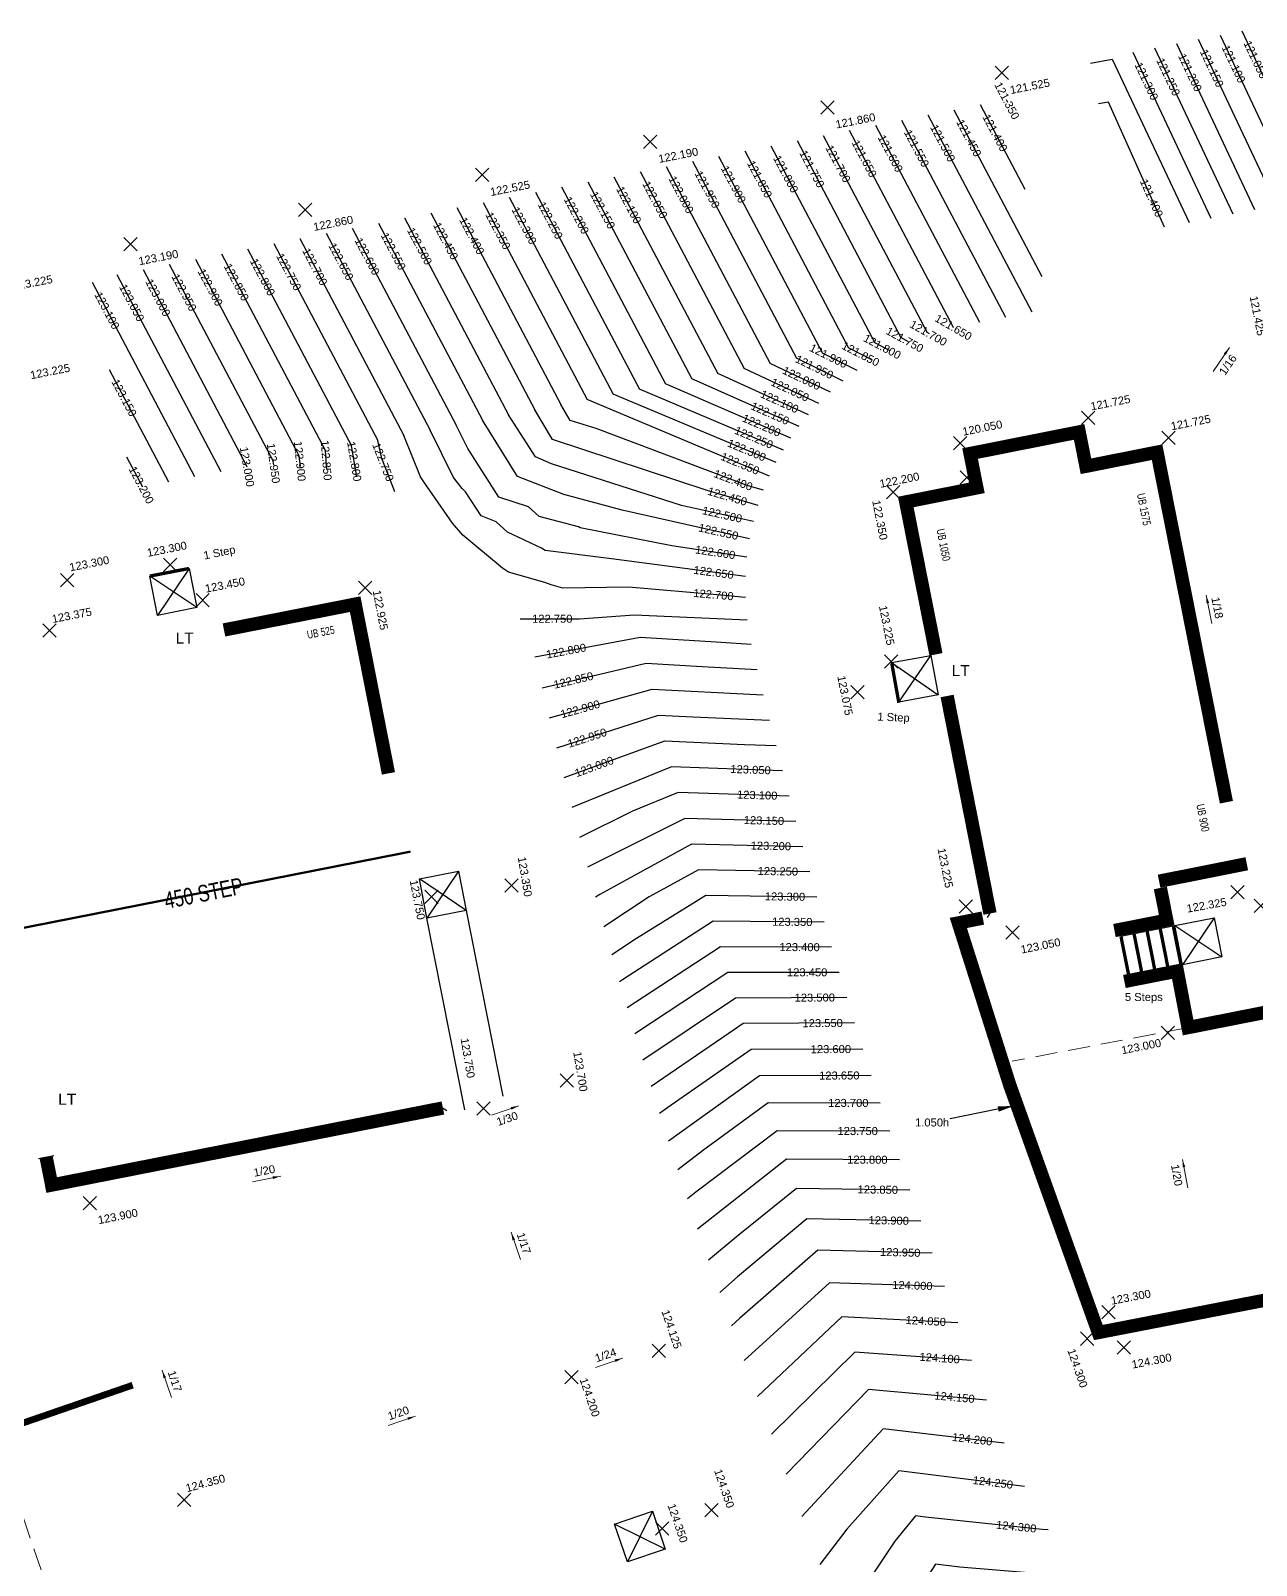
# Model space of a CAD drawing. Header units: metres. Extents: x 287878 to 288371, y 62805 to 63080.
# Drawn here: x 287895.11 to 287922.69, y 63018.49 to 63053.01 of the extents above; entities that cross this region are included whole.
import ezdxf
from ezdxf.enums import TextEntityAlignment as Align

# ---------------------------------------------------------------- set-up
doc = ezdxf.new("R2010")
doc.units = ezdxf.units.M
doc.header["$PDMODE"] = 3
doc.header["$PDSIZE"] = 0.15
doc.linetypes.add('DASHDOT', pattern=[25.4, 12.7, -6.35, 0, -6.35])
doc.linetypes.add('HIDDEN', pattern=[0.375, 0.25, -0.125])
for name, color, linetype, lineweight in [('EXP - LEVELS TEXT', 3, 'Continuous', 18), ('EXP - PLOT FFLS', 4, 'Continuous', 25), ('EXP - RETAINING WALLS - 0.6m', 190, 'Continuous', 18), ('EXP - RETAINING WALLS GRAVEL BOARD', 151, 'FENCELINE2', 18), ('EXP - STEPS', 240, 'Continuous', 18), ('EXP - UNDERBUILD', 94, 'UNDERBUILD', 35), ('EXP-EW-DESIGN-LINES', 1, 'HIDDEN', 9), ('EXP-EW-GRADIENTS', 3, 'Continuous', 18), ('EXP-EW-GRADIENTS-TEXT', 3, 'Continuous', 18), ('EXP-EW-LEVEL-LANDING', 1, 'Continuous', 25), ('EXP-EW-LEVEL-THRESHOLD-TEXT', 1, 'Continuous', 25), ('EXP-EW-LEVELS-POINTS', 3, 'Continuous', 18), ('EXP-EW-LEVELS-TEXT', 3, 'Continuous', 18), ('EXP-EW-PLOT-WALLS', 190, 'DASHDOT', 35), ('EXP-EW-RAISED-DPC', 160, 'TANKING', 35), ('EXP-EW-RETAINING-WALL-HEIGHTS', 3, 'Continuous', 18), ('EXP-LEVEL-LANDING', 1, 'Continuous', 25), ('EXP-LEVEL-THRESHOLD-TEXT', 1, 'Continuous', 25)]:
    doc.layers.add(name, color=color, linetype=linetype, lineweight=lineweight)
for name, color, linetype in [('EXP - PEN 1', 1, 'Continuous'), ('XREF - SITE CONTOURS$0$EXP_-_ EW_CONT-SECONDARY_TEXT', 253, 'Continuous'), ('XREF - SITE CONTOURS$0$EXP_-_EW_-_CONT-PRIMARY', 10, 'Continuous'), ('XREF - SITE CONTOURS$0$EXP_-_EW_-_CONT-PRIMARY_TEXT', 10, 'Continuous'), ('XREF - SITE CONTOURS$0$EXP_-_EW_CONT-SECONDARY', 253, 'Continuous')]:
    doc.layers.add(name, color=color, linetype=linetype)
doc.layers.add('EXP - WORKING', color=6, linetype='Continuous', plot=False)
doc.layers.add('EXP-EW-TANKING TEXT', color=3, linetype='Continuous', true_color=0x00ff00)
doc.styles.add('18 @ 1 to 200', font='arial.ttf', dxfattribs={"height": 0.36})
doc.styles.add('18 @ 1 to 500', font='arial.ttf', dxfattribs={"height": 0.9})
doc.styles.add('25 @ 1 to 200', font='arial.ttf', dxfattribs={"height": 0.5})
doc.styles.add('Century Gothic', font='arial.ttf')
doc.styles.add('ESTROAD', font='arial.ttf', dxfattribs={"width": 0.75})
doc.styles.add('XREF - SITE CONTOURS$0$18 @ 1 to 200', font='arial.ttf', dxfattribs={"height": 0.36})
doc.linetypes.add('FENCELINE2', pattern='A,6.35,-2.54,[132,ltypeshp.shx,S=2.54,R=0,X=-2.54,Y=0],-2.54,25.4', length=36.83)
doc.linetypes.add('TANKING', pattern='A,0.3,-0.1575,["V",Century Gothic,S=0.3,R=0,X=-0.1464,Y=-0.15],-0.1575', length=0.615)
doc.linetypes.add('UNDERBUILD', pattern='A,0.3,-0.1575,["O",Century Gothic,S=0.3,R=0,X=-0.181,Y=-0.15],-0.1575', length=0.615)
doc.dimstyles.new('1 to 200 (18)', dxfattribs={"dimtxt": 0.36, "dimasz": 0.36, "dimexe": 0.09, "dimexo": 0.09, "dimgap": 0.12, "dimtad": 1, "dimdec": 3, "dimzin": 0, "dimdsep": 46, "dimtxsty": '18 @ 1 to 200', "dimcen": 0.12, "dimadec": 0, "dimazin": 0, "dimtfac": 1, "dimtdec": 3, "dimtofl": 0, "dimtmove": 0, "dimatfit": 3, "dimfxl": 0.12, "dimtolj": 1, "dimtzin": 0, "dimarcsym": 1})

# ---------------------------------------------------------------- blocks, each defined once
blk = doc.blocks.new('XREF - SITE CONTOURS')
at = {"layer": 'XREF - SITE CONTOURS$0$EXP_-_EW_-_CONT-PRIMARY', "flags": 128}
for points in [[(475.393251, 317.257134), (477.151828, 313.527871)], [(470.288789, 315.751731), (472.628563, 311.320133)], [(467.345252, 315.172434), (469.685025, 310.740836)], [(464.401714, 314.593137), (466.741487, 310.161539)], [(461.458176, 314.013839), (463.797949, 309.582242)], [(458.514638, 313.434542), (460.854412, 309.002944)], [(455.5711, 312.855245), (457.910874, 308.423647)], [(452.627563, 312.275948), (454.967336, 307.84435)], [(469.854953, 310.648027), (469.685025, 310.740836)], [(468.097244, 309.51487), (466.741487, 310.161539)], [(467.037729, 308.210954), (463.797949, 309.582242)], [(466.364679, 306.600591), (464.747311, 306.965195), (461.82186, 307.898152), (461.462613, 308.055195), (460.854412, 309.002944)], [(458.2953, 307.271955), (458.270672, 307.329249), (457.999113, 308.020323), (457.910874, 308.423647)], [(454.970186, 307.827675), (454.967336, 307.84435)], [(461.117277, 304.415057), (462.450383, 304.415025), (463.682015, 304.507034), (466.222382, 304.389828)], [(462.104451, 300.840419), (464.371549, 301.667524), (466.159949, 301.588568), (466.873002, 301.562678)], [(467.634431, 298.720597), (465.131298, 298.765417), (464.021906, 298.160489), (462.995759, 297.485033)], [(468.46473, 295.894659), (465.960411, 295.882359), (463.875742, 294.48653)], [(469.430733, 292.887476), (466.898679, 292.898136), (465.070009, 291.515521), (464.878894, 291.363044)], [(470.661511, 289.391139), (468.075267, 289.477843), (466.158427, 287.729142)], [(472.467754, 284.895015), (469.633153, 285.246506), (468.463117, 283.931632), (467.859749, 283.138845)]]:
    blk.add_lwpolyline(points, dxfattribs=at)
at = {"layer": 'XREF - SITE CONTOURS$0$EXP_-_EW_CONT-SECONDARY', "flags": 128}
for points in [[(477.35509, 317.645963), (479.113667, 313.9167)], [(475.883711, 317.354342), (477.642288, 313.625078)], [(476.37417, 317.451549), (478.132748, 313.722286)], [(476.86463, 317.548756), (478.623208, 313.819493)], [(473.951659, 316.917918), (474.437706, 317.008909), (476.170909, 313.333457)], [(474.902791, 317.159927), (476.661369, 313.430664)], [(471.466204, 315.98345), (472.472181, 314.078102)], [(472.054912, 316.099309), (472.085983, 316.04046)], [(475.618682, 313.224007), (474.358016, 316.040619), (474.132619, 315.998423)], [(469.700082, 315.635871), (472.039855, 311.204273)], [(470.877497, 315.86759), (472.858379, 312.115743)], [(467.933959, 315.288293), (470.273733, 310.856695)], [(468.522667, 315.404152), (470.86244, 310.972555)], [(469.111374, 315.520012), (471.451148, 311.088414)], [(466.167836, 314.940715), (468.50761, 310.509117)], [(466.756544, 315.056574), (469.096318, 310.624976)], [(464.990421, 314.708996), (467.330195, 310.277398)], [(465.579129, 314.824855), (467.918902, 310.393257)], [(462.635591, 314.245558), (464.975365, 309.81396)], [(463.224299, 314.361418), (465.564072, 309.92982)], [(463.813006, 314.477277), (466.15278, 310.045679)], [(460.869468, 313.89798), (463.209242, 309.466382)], [(462.046883, 314.129699), (464.386657, 309.698101)], [(459.103346, 313.550402), (461.443119, 309.118804)], [(459.692053, 313.666261), (462.031827, 309.234663)], [(460.280761, 313.782121), (462.620534, 309.350523)], [(457.337223, 313.202823), (459.676997, 308.771226)], [(457.925931, 313.318683), (460.265704, 308.887085)], [(456.159808, 312.971105), (458.499581, 308.539507)], [(456.748515, 313.086964), (459.088289, 308.655366)], [(453.804978, 312.507667), (456.144751, 308.076069)], [(454.393685, 312.623526), (456.733459, 308.191928)], [(454.982393, 312.739386), (457.322166, 308.307788)], [(452.038855, 312.160089), (454.378629, 307.728491)], [(453.21627, 312.391807), (455.556044, 307.96021)], [(451.481217, 311.985382), (453.789921, 307.612631)], [(470.330394, 310.824786), (470.273733, 310.856695)], [(470.86574, 310.970643), (470.86244, 310.972555)], [(468.696251, 310.002694), (467.918902, 310.393257)], [(469.043769, 310.232388), (468.50761, 310.509117)], [(469.428338, 310.448793), (469.096318, 310.624976)], [(467.839978, 309.261026), (466.15278, 310.045679)], [(468.38227, 309.76261), (467.330195, 310.277398)], [(451.867416, 310.023023), (453.201213, 307.496772)], [(467.208576, 308.478307), (464.386657, 309.698101)], [(467.39738, 308.741578), (464.975365, 309.81396)], [(467.607352, 309.002834), (465.564072, 309.92982)], [(466.877439, 307.92799), (463.209242, 309.466382)], [(466.46971, 306.963878), (465.326756, 307.300298), (461.840773, 308.445954), (461.443119, 309.118804)], [(466.591835, 307.305153), (466.249706, 307.403752), (462.829101, 308.698933), (462.242953, 308.877428), (462.031827, 309.234663)], [(466.728322, 307.626252), (462.620534, 309.350523)], [(466.217623, 305.801958), (464.528675, 306.054906), (462.466474, 306.458988), (462.428189, 306.486398), (461.543386, 306.716365), (461.304184, 306.929949), (460.634236, 307.151531), (459.935525, 308.248992), (459.676997, 308.771226)], [(466.27939, 306.213991), (463.41393, 306.856549), (462.099413, 307.212887), (461.054575, 307.613789), (460.265704, 308.887085)], [(466.182461, 304.893155), (465.627418, 304.942768), (463.551221, 305.125586), (462.078877, 305.102097), (461.815497, 305.178321), (461.668509, 305.22812), (460.850167, 305.465397), (460.720018, 305.552725), (459.827455, 306.29268), (459.593033, 306.56816), (458.94632, 307.497137), (458.874972, 307.612199), (458.499581, 308.539507)], [(466.18335, 305.362691), (463.170009, 305.760026), (461.677547, 305.949292), (461.593246, 306.005857), (460.830946, 306.365071), (460.577318, 306.594204), (460.238499, 306.730978), (459.88274, 307.269272), (459.81298, 307.348846), (459.614667, 307.592073), (459.088289, 308.655366)], [(452.253614, 308.060664), (452.612506, 307.380912)], [(456.167937, 307.850427), (456.144751, 308.076069)], [(456.767103, 307.771333), (456.733459, 308.191928)], [(457.441474, 307.606801), (457.322166, 308.307788)], [(455.568501, 307.868999), (455.556044, 307.96021)], [(461.441641, 303.557134), (463.813548, 304.001704), (465.522692, 303.895413), (466.313912, 303.84758)], [(461.613448, 302.864817), (463.949358, 303.417281), (465.213121, 303.341739), (466.449038, 303.276424)], [(461.773072, 302.189039), (464.086726, 302.833222), (466.431235, 302.711277), (466.587076, 302.704368)], [(461.93728, 301.514364), (464.22796, 302.250083), (465.003863, 302.209726), (466.728962, 302.133251)], [(467.019542, 300.992737), (464.517443, 301.085534), (462.274663, 300.167231)], [(467.169628, 300.423723), (464.667239, 300.504538), (463.643308, 300.084538), (462.450074, 299.495379)], [(467.321109, 299.855076), (464.818583, 299.923943), (462.628435, 298.824309)], [(467.476927, 299.287601), (464.97377, 299.344362), (462.908242, 298.215423), (462.809743, 298.154026)], [(467.794872, 298.154412), (465.291117, 298.187095), (463.736664, 297.220955), (463.174391, 296.854956)], [(467.958384, 297.589111), (465.454812, 297.609861), (463.421553, 296.294744), (463.349125, 296.246682)], [(468.123437, 297.024253), (465.620046, 297.033066), (463.522173, 295.660159)], [(468.292938, 296.460715), (465.789097, 296.457375), (464.072144, 295.325399), (463.697556, 295.073454)], [(468.642386, 295.321568), (466.133941, 295.308002), (465.793081, 295.079205), (464.061386, 293.88903)], [(468.827295, 294.735408), (466.315021, 294.723998), (464.434934, 293.417769), (464.251588, 293.283779)], [(469.017031, 294.140551), (466.499937, 294.133231), (464.45159, 292.660378)], [(469.220393, 293.520467), (466.694862, 293.523916), (465.218264, 292.443776), (464.661368, 292.01888)], [(469.649089, 292.239652), (467.109619, 292.25917), (465.107894, 290.685984)], [(469.883777, 291.561631), (467.333352, 291.596531), (466.018146, 290.540876), (465.350852, 289.983115)], [(470.129494, 290.863228), (467.568954, 290.911939), (466.008187, 289.611594), (465.605669, 289.258329)], [(470.387993, 290.141206), (467.815659, 290.206817), (466.062199, 288.681815), (465.87423, 288.508147)], [(470.961771, 288.577728), (468.353798, 288.713904), (466.457815, 286.918092)], [(471.274294, 287.731095), (468.648423, 287.914163), (466.770537, 286.070923)], [(471.606619, 286.835568), (468.957353, 287.077264), (467.101792, 285.173543)], [(472.004529, 285.871153), (469.284314, 286.191519), (467.455537, 284.215241)], [(472.996003, 283.920456), (472.863148, 283.92834), (470.240087, 284.200381), (470.008591, 284.235372), (469.548576, 283.661506), (468.525884, 282.133156), (468.393659, 281.903253)], [(473.646626, 282.869426), (473.284114, 282.889332), (471.006825, 283.076195), (470.462765, 283.147607), (470.146402, 282.660284), (469.360729, 281.217706), (469.073386, 280.568544)]]:
    blk.add_lwpolyline(points, dxfattribs=at)
at = {"layer": 'XREF - SITE CONTOURS$0$EXP_-_ EW_CONT-SECONDARY_TEXT', "char_height": 0.18, "width": 2.52, "attachment_point": 5, "line_spacing_factor": 0.888, "style": 'XREF - SITE CONTOURS$0$18 @ 1 to 200'}
for s, insert, rotation in [('121.100', (477.171723, 316.897531), 295.2467648), ('121.050', (477.662182, 316.994738), 295.2467648), ('121.200', (476.190803, 316.703117), 295.2467648), ('121.150', (476.681263, 316.800324), 295.2467648), ('121.300', (475.209884, 316.508702), 295.2467648), ('121.350', (472.06998, 316.070769), 297.8329467), ('121.450', (471.213661, 315.230885), 297.8329467), ('121.400', (471.802369, 315.346744), 297.8329467), ('121.600', (469.447539, 314.883307), 297.8329467), ('121.550', (470.036246, 314.999166), 297.8329467), ('121.700', (468.270124, 314.651588), 297.8329467), ('121.650', (468.858831, 314.767447), 297.8329467), ('121.900', (465.915293, 314.18815), 297.8329467), ('121.850', (466.504001, 314.30401), 297.8329467), ('121.800', (467.092708, 314.419869), 297.8329467), ('122.050', (464.149171, 313.840572), 297.8329467), ('121.950', (465.326586, 314.072291), 297.8329467), ('121.400', (475.324541, 313.881184), 294.1124572), ('122.200', (462.383048, 313.492994), 297.8329467), ('122.150', (462.971756, 313.608853), 297.8329467), ('122.100', (463.560463, 313.724713), 297.8329467), ('122.350', (460.616925, 313.145415), 297.8329467), ('122.300', (461.205633, 313.261275), 297.8329467), ('122.450', (459.43951, 312.913697), 297.8329467), ('122.400', (460.028218, 313.029556), 297.8329467), ('122.650', (457.08468, 312.450259), 297.8329467), ('122.600', (457.673387, 312.566118), 297.8329467), ('122.550', (458.262095, 312.681978), 297.8329467), ('122.800', (455.318557, 312.102681), 297.8329467), ('122.700', (456.495972, 312.334399), 297.8329467), ('122.950', (453.552435, 311.755102), 297.8329467), ('122.900', (454.141142, 311.870962), 297.8329467), ('122.850', (454.72985, 311.986821), 297.8329467), ('123.050', (452.375019, 311.523383), 297.8329467), ('123.100', (451.817382, 311.348676), 297.8329467), ('121.700', (470.302935, 310.84025), 330.6138614), ('121.650', (470.864956, 310.971097), 329.9140322), ('121.800', (469.263211, 310.536416), 332.0477905), ('121.900', (468.05289, 310.325938), 333.3236694), ('121.850', (468.776578, 310.370294), 332.7002867), ('121.950', (467.73554, 310.07906), 333.9271547), ('123.150', (452.20358, 309.386318), 297.8329467), ('122.050', (467.187126, 309.564643), 335.0586242), ('122.100', (466.951674, 309.300299), 335.5973814), ('122.150', (466.739026, 309.033074), 336.1179503), ('122.200', (466.547677, 308.763986), 336.6232607), ('122.950', (455.562408, 307.913613), 277.7771301), ('122.900', (456.156446, 307.962253), 275.8668519), ('122.850', (456.750361, 307.980634), 274.5735171), ('122.800', (457.381988, 307.956309), 279.6591795), ('122.300', (466.213467, 308.206451), 337.2474975), ('122.350', (466.064437, 307.904922), 337.2294617), ('123.200', (452.589778, 307.423959), 297.8329467), ('122.400', (465.909342, 307.532628), 339.2612915), ('122.450', (465.779009, 307.167181), 343.5986023), ('122.550', (465.576837, 306.371533), 347.3609317), ('122.600', (465.505564, 305.908601), 351.4823303), ('122.650', (465.469528, 305.456815), 352.4884032), ('122.700', (465.465301, 304.957043), 354.9678343), ('122.800', (462.149317, 303.689775), 10.6158513), ('122.850', (462.314118, 303.030532), 13.3064642), ('122.900', (462.466689, 302.382161), 15.5586053), ('122.950', (462.622791, 301.734536), 17.8059387), ('123.050', (466.300037, 301.019421), 357.8760071), ('123.100', (466.450003, 300.446963), 358.1502683), ('123.150', (466.601382, 299.874882), 358.4236756), ('123.200', (466.757112, 299.303924), 358.7010192), ('123.300', (467.074934, 298.16381), 359.2521365), ('123.350', (467.238408, 297.595078), 359.5251157), ('123.400', (467.403442, 297.026788), 359.7983093), ('123.450', (467.572939, 296.459755), 0.0764217), ('123.550', (467.922397, 295.317674), 0.3098582), ('123.600', (468.107303, 294.732138), 0.2602257), ('123.650', (468.297034, 294.138457), 0.166629), ('123.700', (468.500394, 293.521451), 359.9217528), ('123.800', (468.92911, 292.245186), 359.5596312), ('123.850', (469.163845, 291.571482), 359.2160037), ('123.900', (469.409624, 290.876922), 358.9101256), ('123.950', (469.668227, 290.159565), 358.5388795), ('124.050', (470.24275, 288.615272), 357.0109863), ('124.100', (470.556038, 287.78117), 356.0119628), ('124.150', (470.889597, 286.900983), 354.7872621), ('124.200', (471.289471, 285.955367), 353.2830808), ('124.300', (472.279368, 283.988885), 354.0789491)]:
    blk.add_mtext(s, dxfattribs=dict(at, insert=insert, rotation=rotation))
at = {"layer": 'XREF - SITE CONTOURS$0$EXP_-_EW_-_CONT-PRIMARY_TEXT', "char_height": 0.18, "width": 2.52, "attachment_point": 5, "line_spacing_factor": 0.888, "style": 'XREF - SITE CONTOURS$0$18 @ 1 to 200'}
for s, insert, rotation in [('121.250', (475.700344, 316.605909), 295.2467648), ('121.500', (470.624954, 315.115026), 297.8329467), ('121.750', (467.681416, 314.535729), 297.8329467), ('122.000', (464.737878, 313.956431), 297.8329467), ('122.250', (461.79434, 313.377134), 297.8329467), ('122.500', (458.850803, 312.797837), 297.8329467), ('122.750', (455.907265, 312.21854), 297.8329467), ('123.000', (452.963727, 311.639243), 297.8329467), ('121.750', (469.770867, 310.693952), 331.3580015), ('122.000', (467.447384, 309.824841), 334.499817), ('122.250', (466.374677, 308.491601), 337.0587162), ('122.750', (458.030155, 307.941326), 291.4524534), ('123.000', (454.968929, 307.835027), 279.697754), ('122.500', (465.662304, 306.758928), 347.2961427), ('122.750', (461.837277, 304.41504), 359.998657), ('123.000', (462.780843, 301.087187), 20.0434721), ('123.250', (466.914547, 298.733487), 358.9742127), ('123.500', (467.744739, 295.891123), 0.2814128), ('123.750', (468.710739, 292.890507), 359.7587892), ('124.000', (469.941915, 289.415264), 358.0798647), ('124.250', (471.753227, 284.983617), 352.9313964)]:
    blk.add_mtext(s, dxfattribs=dict(at, insert=insert, rotation=rotation))
blk = doc.blocks.new('*U27')
at = {"layer": 'EXP-LEVEL-LANDING', "ltscale": 2}
for p, q in [((-7.71, 0.901), (-8.308, -0.223)), ((-7.447, 0.04), (-8.571, 0.638))]:
    blk.add_line(p, q, dxfattribs=at)
blk.add_lwpolyline([(-8.308, -0.223), (-8.571, 0.638), (-7.71, 0.901), (-7.447, 0.04)], close=True, dxfattribs=at)
blk = doc.blocks.new('*U971')
at = {"layer": 'EXP - STEPS'}
for p, q in [((-0.45, 1.2), (-0.45, 0)), ((0.45, 1.2), (0.45, 0))]:
    blk.add_line(p, q, dxfattribs=at)
at = {"layer": 'EXP - STEPS', "const_width": 0.075}
for points in [[(-0.45, 1.2), (0.45, 1.2)], [(-0.45, 0.9), (0.45, 0.9)], [(-0.45, 0.6), (0.45, 0.6)], [(-0.45, 0.3), (0.45, 0.3)]]:
    blk.add_lwpolyline(points, dxfattribs=at)
blk = doc.blocks.new('*U972')
at = {"layer": 'EXP-LEVEL-LANDING', "ltscale": 2}
for p, q in [((-7.761, -2.787), (-7.156, -1.667)), ((-8.018, -1.924), (-6.898, -2.529))]:
    blk.add_line(p, q, dxfattribs=at)
blk.add_lwpolyline([(-7.156, -1.667), (-6.898, -2.529), (-7.761, -2.787), (-8.018, -1.924)], close=True, dxfattribs=at)
blk = doc.blocks.new('*U1017')
at = {"layer": 'EXP-LEVEL-THRESHOLD-TEXT', "style": '25 @ 1 to 200'}
blk.add_text('LT', height=0.5, rotation=359.99996, dxfattribs=at).set_placement((-0.04, -0.65), align=Align.MIDDLE_CENTER)
blk = doc.blocks.new('*U1160')
at = {"layer": 'EXP-LEVEL-THRESHOLD-TEXT', "style": '25 @ 1 to 200'}
blk.add_text('LT', height=0.5, rotation=359.99996, dxfattribs=at).set_placement((-0.04, -0.65), align=Align.MIDDLE_CENTER)
blk = doc.blocks.new('*U1032')
at = {"layer": 'EXP-LEVEL-THRESHOLD-TEXT', "style": '25 @ 1 to 200'}
blk.add_text('LT', height=0.5, rotation=359.99996, dxfattribs=at).set_placement((-0.04, -0.65), align=Align.MIDDLE_CENTER)
blk = doc.blocks.new('*U1030')
at = {"layer": 'EXP-EW-GRADIENTS-TEXT', "color": 0, "style": '18 @ 1 to 200'}
blk.add_attdef('1/00', (0.13, 0.2), '', height=0.36, rotation=360, dxfattribs=at)
at = {"layer": 'EXP-EW-GRADIENTS'}
blk.add_leader([(1.3, 0), (0, 0)], dimstyle='1 to 200 (18)', dxfattribs=at)
blk = doc.blocks.new('*U1037')
at = {"layer": 'EXP-EW-GRADIENTS-TEXT', "color": 0, "style": '18 @ 1 to 200'}
blk.add_attdef('1/00', (0.13, 0.2), '', height=0.36, rotation=360, dxfattribs=at)
at = {"layer": 'EXP-EW-GRADIENTS'}
blk.add_leader([(1.3, 0), (0, 0)], dimstyle='1 to 200 (18)', dxfattribs=at)
blk = doc.blocks.new('*U1038')
at = {"layer": 'EXP-EW-GRADIENTS-TEXT', "color": 0, "style": '18 @ 1 to 200'}
blk.add_attdef('1/00', (-1.139, 0.2), '', height=0.36, rotation=0, dxfattribs=at)
at = {"layer": 'EXP-EW-GRADIENTS'}
blk.add_leader([(-1.3, 0), (0, 0)], dimstyle='1 to 200 (18)', dxfattribs=at)
blk = doc.blocks.new('*U1039')
at = {"layer": 'EXP-EW-GRADIENTS-TEXT', "color": 0, "style": '18 @ 1 to 200'}
blk.add_attdef('1/00', (-1.139, 0.2), '', height=0.36, rotation=0, dxfattribs=at)
at = {"layer": 'EXP-EW-GRADIENTS'}
blk.add_leader([(-1.3, 0), (0, 0)], dimstyle='1 to 200 (18)', dxfattribs=at)
blk = doc.blocks.new('*U1040')
at = {"layer": 'EXP-EW-GRADIENTS-TEXT', "color": 0, "style": '18 @ 1 to 200'}
blk.add_attdef('1/00', (0.13, 0.2), '', height=0.36, rotation=360, dxfattribs=at)
at = {"layer": 'EXP-EW-GRADIENTS'}
blk.add_leader([(1.3, 0), (0, 0)], dimstyle='1 to 200 (18)', dxfattribs=at)
blk = doc.blocks.new('*U1041')
at = {"layer": 'EXP-EW-GRADIENTS-TEXT', "color": 0, "style": '18 @ 1 to 200'}
blk.add_attdef('1/00', (0.13, -0.56), '', height=0.36, rotation=0, dxfattribs=at)
at = {"layer": 'EXP-EW-GRADIENTS'}
blk.add_leader([(1.3, 0), (0, 0)], dimstyle='1 to 200 (18)', dxfattribs=at)
blk = doc.blocks.new('*U1294')
at = {"layer": 'EXP-EW-GRADIENTS-TEXT', "color": 0, "style": '18 @ 1 to 200'}
blk.add_attdef('1/00', (-1.139, 0.2), '', height=0.36, rotation=0, dxfattribs=at)
at = {"layer": 'EXP-EW-GRADIENTS'}
blk.add_leader([(-1.3, 0), (0, 0)], dimstyle='1 to 200 (18)', dxfattribs=at)
blk = doc.blocks.new('*U1216')
at = {"layer": 'EXP-EW-GRADIENTS-TEXT', "color": 0, "style": '18 @ 1 to 200'}
blk.add_attdef('1/00', (-0.384, 1.21), '', height=0.36, rotation=261.43538, dxfattribs=at)
at = {"layer": 'EXP-EW-GRADIENTS'}
blk.add_leader([(0.194, 1.286), (0, 0)], dimstyle='1 to 200 (18)', dxfattribs=at)
blk = doc.blocks.new('*U1235')
at = {"layer": 'EXP-EW-GRADIENTS-TEXT', "color": 0, "style": '18 @ 1 to 200'}
blk.add_attdef('1/00', (0.438, -0.373), '', height=0.36, rotation=36.538, dxfattribs=at)
at = {"layer": 'EXP-EW-GRADIENTS'}
blk.add_leader([(1.045, 0.774), (0, 0)], dimstyle='1 to 200 (18)', dxfattribs=at)

msp = doc.modelspace()

# ---------------------------------------------------------------- linework, layer by layer
at = {"layer": 'EXP - RETAINING WALLS - 0.6m', "const_width": 0.3}
for points in [[(287920.529, 63033.725), (287920.672, 63032.999), (287919.495, 63032.767)], [(287927.372, 63025.323), (287919.133, 63023.723), (287917.141, 63029.286), (287915.982, 63032.938), (287916.533, 63033.047)], [(287919.719, 63031.621), (287920.91, 63031.856), (287921.153, 63030.584), (287923.025, 63030.954)]]:
    msp.add_lwpolyline(points, dxfattribs=at)
at = {"layer": 'EXP - RETAINING WALLS GRAVEL BOARD', "ltscale": 0.05, "const_width": 0.15}
msp.add_lwpolyline([(287890.515, 63020.163), (287897.4, 63022.539)], dxfattribs=at)
at = {"layer": 'EXP - STEPS', "const_width": 0.075}
for points in [[(287897.786, 63040.741), (287898.67, 63040.913)], [(287920.82, 63032.867), (287920.995, 63031.984)]]:
    msp.add_lwpolyline(points, dxfattribs=at)
at = {"layer": 'EXP - STEPS', "const_width": 0.075, "elevation": 0.003}
msp.add_lwpolyline([(287914.484, 63038.778), (287914.643, 63037.892)], dxfattribs=at)
at = {"layer": 'EXP - UNDERBUILD', "const_width": 0.3, "flags": 128}
for points in [[(287922.015, 63035.654), (287920.454, 63043.529), (287918.854, 63043.212), (287918.701, 63043.985), (287916.246, 63043.498), (287916.399, 63042.726), (287914.799, 63042.409), (287915.479, 63038.98)], [(287903.157, 63036.303), (287902.408, 63040.11), (287899.455, 63039.529)], [(287920.499, 63033.876), (287922.473, 63034.27)]]:
    msp.add_lwpolyline(points, dxfattribs=at)
at = {"layer": 'EXP - WORKING'}
for points in [[(287916.635, 63033.062), (287916.753, 63033.238)], [(287904.294, 63028.834), (287904.47, 63028.716)], [(287895.519, 63026.953), (287895.637, 63027.13)]]:
    msp.add_lwpolyline(points, dxfattribs=at)
at = {"layer": 'EXP - WORKING', "elevation": 0}
msp.add_lwpolyline([(287895.28, 63027.638), (287895.626, 63027.706)], dxfattribs=at)
at = {"layer": 'EXP-EW-DESIGN-LINES', "ltscale": 2}
for points in [[(287896.808, 63014.133), (287890.718, 63031.787)], [(287921.153, 63030.584), (287917.197, 63029.827)]]:
    msp.add_lwpolyline(points, dxfattribs=at)
at = {"layer": 'EXP-EW-LEVEL-LANDING'}
for points, elevation in [([(287904.875, 63028.736), (287904.024, 63033.048)], 0), ([(287904.905, 63033.221), (287905.733, 63029.038)], -0.006)]:
    msp.add_lwpolyline(points, dxfattribs=dict(at, elevation=elevation))
at = {"layer": 'EXP-EW-LEVELS-POINTS'}
for p in [(287916.963, 63052.06), (287913.038, 63051.285), (287909.05, 63050.51), (287905.265, 63049.766), (287901.284, 63048.98), (287897.351, 63048.21), (287918.903, 63044.299), (287920.711, 63043.853), (287916.021, 63043.731), (287916.173, 63042.959), (287914.518, 63042.632), (287898.242, 63040.996), (287895.93, 63040.649), (287902.635, 63040.48), (287898.976, 63040.199), (287895.529, 63039.517), (287914.471, 63038.817), (287913.713, 63038.13), (287904.129, 63033.524, -0.012), (287905.925, 63033.779), (287922.265, 63033.63), (287916.15, 63033.306), (287922.786, 63033.322), (287917.204, 63032.723), (287920.693, 63030.466), (287907.174, 63029.396), (287905.296, 63028.763), (287896.439, 63026.636), (287919.36, 63024.18), (287918.878, 63023.585), (287909.243, 63023.311), (287919.704, 63023.386), (287907.28, 63022.716), (287898.56, 63019.956), (287910.428, 63019.728), (287909.319, 63019.313)]:
    msp.add_point(p, dxfattribs=at)
at = {"layer": 'EXP-EW-PLOT-WALLS', "ltscale": 0.05, "const_width": 0.05}
msp.add_lwpolyline([(287903.656, 63034.543), (287894.306, 63032.702)], dxfattribs=at)
at = {"layer": 'EXP-EW-RAISED-DPC', "const_width": 0.3, "flags": 128}
for points in [[(287916.694, 63033.15), (287915.729, 63038.044)], [(287904.382, 63028.775), (287895.578, 63027.041), (287895.453, 63027.672)]]:
    msp.add_lwpolyline(points, dxfattribs=at)

# ---------------------------------------------------------------- block references
at = {"layer": 'EXP - PEN 1'}
msp.add_blockref('XREF - SITE CONTOURS', (287445.006, 62735.366), dxfattribs=at)
at = {"layer": 'EXP - STEPS', "rotation": 101.2066930009148}
msp.add_blockref('*U971', (287920.907, 63032.426), dxfattribs=at)
at = {"layer": 'EXP-EW-GRADIENTS', "xscale": 0.5, "yscale": 0.5, "zscale": 0.5}
for name, p, rotation, values in [('*U1235', (287921.716, 63045.348), 19.03381484029658, {'1/00': '1/16'}), ('*U1294', (287921.687, 63039.673), 281.1529731547568, {'1/00': '1/18'}), ('*U1041', (287905.475, 63028.614), 18.90357093855497, {'1/00': '1/30'}), ('*U1030', (287900.096, 63027.116), 11.13369678975036, {'1/00': '1/20'}), ('*U1216', (287921.145, 63026.979), 19.03381484029658, {'1/00': '1/20'}), ('*U1039', (287906.129, 63025.363), 288.9035745212932, {'1/00': '1/17'}), ('*U1040', (287907.813, 63022.937), 18.90357093855497, {'1/00': '1/24'}), ('*U1038', (287898.275, 63022.259), 288.9035745212932, {'1/00': '1/17'}), ('*U1037', (287903.15, 63021.632), 18.90357093855497, {'1/00': '1/20'})]:
    msp.add_blockref(name, p, dxfattribs=dict(at, rotation=rotation)).add_auto_attribs(values)
at = {"layer": 'EXP-EW-LEVEL-LANDING', "extrusion": (-0.008511, -0.00877, 0.999925), "rotation": 354.1232353041789}
msp.add_blockref('*U27', (287895.821, 63015.315, -3003.178), dxfattribs=at)
at = {"layer": 'EXP-EW-LEVEL-LANDING', "extrusion": (0.008627, 0.008657, 0.999925), "rotation": 173.3636588085593}
msp.add_blockref('*U27', (287896.374, 63015.83, 3029.404), dxfattribs=at)
at = {"layer": 'EXP-EW-LEVEL-LANDING', "extrusion": (-0.008531, -0.008751, 0.999925), "rotation": 353.9937962518985}
msp.add_blockref('*U27', (287901.833, 63008.493, -3007.664), dxfattribs=at)
at = {"layer": 'EXP-EW-LEVEL-LANDING', "extrusion": (-0.008835, 0.008444, 0.999925), "rotation": 264.5638054979198}
msp.add_blockref('*U972', (287911.656, 63044.123, -2011.492), dxfattribs=at)
at = {"layer": 'EXP-EW-LEVEL-LANDING', "extrusion": (-0.007263, -0.009829, 0.999925), "rotation": 1.802040915976984}
msp.add_blockref('*U27', (287909.238, 62995.447, -2710.428), dxfattribs=at)
at = {"layer": 'EXP-EW-LEVEL-THRESHOLD-TEXT', "xscale": 0.5, "yscale": 0.5, "zscale": 0.5}
for name, p in [('*U1017', (287898.592, 63039.672)), ('*U1160', (287916.056, 63038.941)), ('*U1032', (287895.948, 63029.297))]:
    msp.add_blockref(name, p, dxfattribs=at)

# ---------------------------------------------------------------- texts
at = {"layer": 'EXP - LEVELS TEXT', "char_height": 0.18, "attachment_point": 1, "style": '18 @ 1 to 500'}
for width, insert, rotation in [(1.68966, (287898.98, 63041.289), 11.5299), (2.15053, (287914.165, 63037.672, 0), 357.5106)]:
    msp.add_mtext_dynamic_manual_height_columns('1 Step', width=width, gutter_width=1, heights=[0], dxfattribs=dict(at, insert=insert, rotation=rotation))
at = {"layer": 'EXP - LEVELS TEXT', "insert": (287919.73, 63031.362), "char_height": 0.18, "attachment_point": 1, "style": '18 @ 1 to 500'}
msp.add_mtext_dynamic_manual_height_columns('5 Steps', width=2.15053, gutter_width=1, heights=[0], dxfattribs=at)
at = {"layer": 'EXP - PLOT FFLS', "style": 'ESTROAD', "width": 0.75}
msp.add_text('450 STEP', height=0.375, rotation=11.1337, dxfattribs=at).set_placement((287898.155, 63033.251))
at = {"layer": 'EXP-EW-LEVELS-TEXT', "style": '18 @ 1 to 200'}
for s, rotation, p in [('121.525', 11.1307, (287917.163, 63051.585)), ('121.860', 11.1307, (287913.238, 63050.81)), ('122.190', 11.1307, (287909.25, 63050.035)), ('122.525', 11.1307, (287905.465, 63049.291)), ('122.860', 11.1307, (287901.484, 63048.505)), ('123.190', 11.1307, (287897.551, 63047.734)), ('123.225', 11.1307, (287894.721, 63047.165)), ('121.425', 281.1138, (287922.538, 63047.026)), ('123.225', 11.1307, (287895.114, 63045.169)), ('121.725', 11.2097, (287918.976, 63044.467)), ('121.725', 11.2097, (287920.784, 63044.021)), ('120.050', 11.2097, (287916.094, 63043.899)), ('122.200', 11.2037, (287914.228, 63042.726)), ('122.350', 281.15, (287914.042, 63042.432)), ('123.300', 11.1217, (287897.742, 63041.173)), ('123.300', 11.1307, (287895.996, 63040.847)), ('123.450', 11.1217, (287899.05, 63040.367)), ('122.925', 280.8952, (287902.802, 63040.406)), ('123.375', 11.1217, (287895.603, 63039.684)), ('123.225', 281.3768, (287914.194, 63040.061)), ('123.075', 281.3768, (287913.256, 63038.483)), ('123.350', 279.3883, (287906.067, 63034.412)), ('123.225', 281.3768, (287915.512, 63034.603)), ('123.750', 281.1367, (287903.634, 63033.888)), ('122.325', 10.1126, (287921.136, 63033.169)), ('123.050', 11.2037, (287917.404, 63032.248)), ('123.750', 279.3883, (287904.78, 63030.333)), ('123.000', 11.2037, (287919.668, 63029.982)), ('123.700', 279.3883, (287907.315, 63030.029)), ('123.900', 11.1157, (287896.639, 63026.161)), ('123.300', 10.7961, (287919.434, 63024.347)), ('124.125', 288.9065, (287909.298, 63024.198)), ('124.300', 288.9644, (287918.434, 63023.322)), ('124.300', 10.9869, (287919.903, 63022.91)), ('124.200', 288.9065, (287907.456, 63022.666)), ('124.350', 15.046, (287898.622, 63020.128)), ('124.350', 288.9065, (287910.483, 63020.615)), ('124.350', 288.9006, (287909.435, 63019.836))]:
    msp.add_text(s, height=0.18, rotation=rotation, dxfattribs=at).set_placement(p)
at = {"layer": 'EXP-EW-TANKING TEXT', "char_height": 0.18, "width": 2.45, "attachment_point": 5, "line_spacing_factor": 0.888, "style": 'ESTROAD'}
for s, insert, rotation in [('UB 1575', (287920.158, 63042.243), 281.2256), ('UB 1050', (287915.648, 63041.445), 281.2256), ('UB 525', (287901.634, 63039.477), 11.1337), ('UB 900', (287921.485, 63035.303), 281.2256)]:
    msp.add_mtext(s, dxfattribs=dict(at, insert=insert, rotation=rotation))

# ---------------------------------------------------------------- leaders
at = {"layer": 'EXP-EW-RETAINING-WALL-HEIGHTS'}
msp.add_leader([(287917.232, 63028.822), (287915.392, 63028.449)], dimstyle='1 to 200 (18)', dxfattribs=at)

# ---------------------------------------------------------------- next in the draw order: wipeouts: each hides what was drawn before it
msp.add_wipeout([(287914.933, 63028.439), (287914.977, 63028.535), (287915.066, 63028.598), (287915.168, 63028.635), (287915.275, 63028.656), (287915.384, 63028.663), (287915.492, 63028.656), (287915.599, 63028.635), (287915.701, 63028.598), (287915.79, 63028.535), (287915.834, 63028.439), (287915.79, 63028.342), (287915.701, 63028.28), (287915.599, 63028.242), (287915.492, 63028.222), (287915.384, 63028.215), (287915.275, 63028.222), (287915.168, 63028.242), (287915.066, 63028.28), (287914.977, 63028.342)]).dxf.layer = 'EXP-EW-RETAINING-WALL-HEIGHTS'

# ---------------------------------------------------------------- next in the draw order: texts
at = {"layer": 'EXP-EW-RETAINING-WALL-HEIGHTS', "style": '18 @ 1 to 200'}
msp.add_text('1.050h', height=0.18, rotation=360, dxfattribs=at).set_placement((287915.392, 63028.449), align=Align.MIDDLE_CENTER)

doc.saveas('drawing.dxf')
